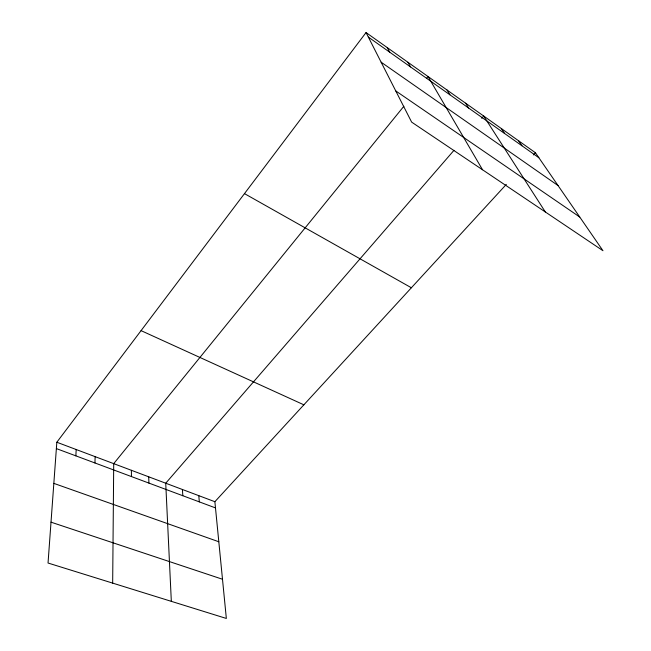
<?xml version="1.0" encoding="UTF-8"?>
<svg xmlns="http://www.w3.org/2000/svg" width="651" height="651" viewBox="0 0 651 651"><rect width="100%" height="100%" fill="white"/><g stroke="black" fill="none" stroke-linecap="round" stroke-linejoin="round"><path stroke-width="0.98" d="M112.672 583.117L113.713 463.642L403.872 106.251M94.948 462.975L95.136 456.652M75.858 455.855L76.183 449.524M366.041 32.55L411.635 122.111L602.964 250.716L535.407 152.716L366.041 32.55L56.832 442.241L48.036 563.025L226.345 618.45L214.879 501.709L506.323 184.388M426.747 78.087L428.016 76.517L482.529 169.756M453.959 150.348L165.728 483.221L171.327 601.353M481.707 118.303L483.685 116.016L545.335 211.974M533.364 154.946L535.407 152.716M51.014 522.167L222.496 579.252M53.838 483.376L218.817 541.762M56.368 448.588L215.489 507.91M56.832 442.241L214.879 501.709M141.072 330.635L303.871 404.816M244.475 193.624L411.375 287.766M395.759 90.92L579.748 217.035M381.12 62.179L558.053 185.568M368.336 37.066L538.882 157.754M518.578 140.779L521.947 145.767M501.343 128.548L504.606 133.496M465.587 103.175L468.614 108.025M447.034 90.017L449.939 94.81M407.908 62.252L410.529 66.915M387.255 47.604L389.721 52.194M198.799 495.663L199.312 501.88M182.418 489.495L182.825 495.737M148.721 476.817L148.908 483.091M131.388 470.299L131.453 476.581"/></g></svg>
